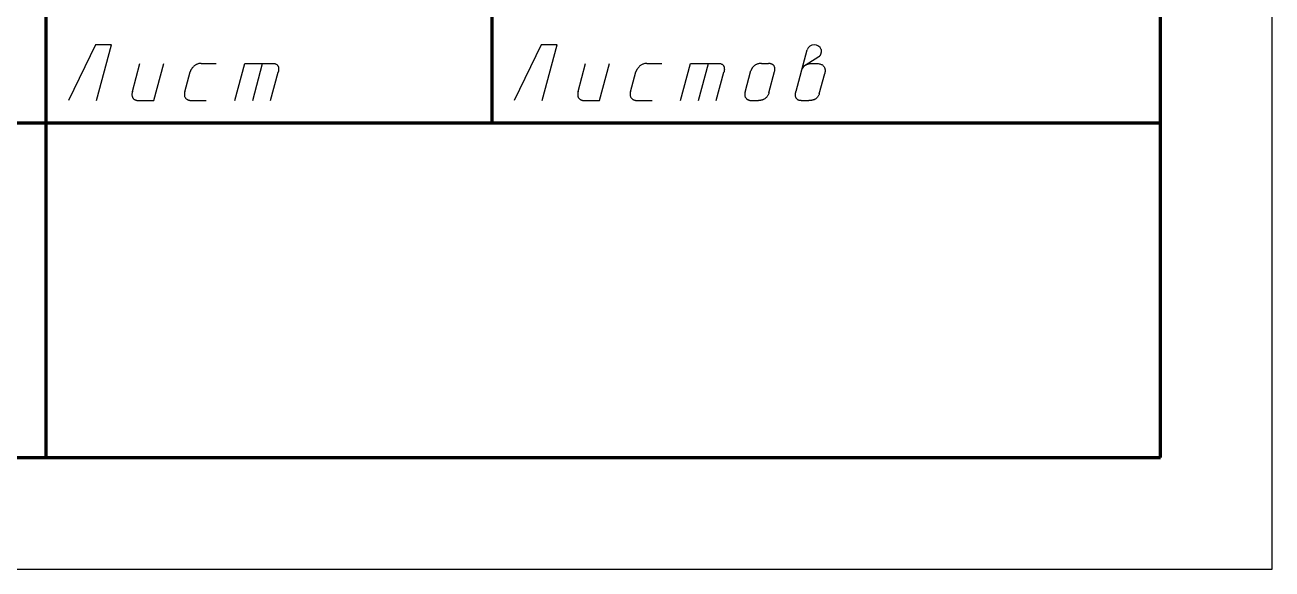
# Model space of a CAD drawing. Extents: x -100 to 346, y -219 to 96.
# Drawn here: x 261.9 to 345.8, y -218.7 to -182.1 of the extents above; entities that cross this region are included whole.
import ezdxf

# ---------------------------------------------------------------- set-up
doc = ezdxf.new("R2010")
doc.units = 0
doc.layers.get('0').update_dxf_attribs({"linetype": 'CONTINUOUS', "lineweight": 25})

msp = doc.modelspace()

# ---------------------------------------------------------------- linework, layer by layer
for p, q in [((345.848, -218.656), (345.848, 96.344)), ((-99.652, -218.656), (345.848, -218.656))]:
    msp.add_line(p, q)
at = {"lineweight": 70}
for p, q in [((338.348, -211.156), (338.348, 88.844)), ((263.348, -211.156), (263.348, -128.656)), ((293.348, -188.656), (293.348, -181.156)), ((158.348, -188.656), (338.348, -188.656)), ((-69.652, -211.156), (338.348, -211.156))]:
    msp.add_line(p, q, dxfattribs=at)
at = {"linetype": 'CONTINUOUS', "lineweight": 25}
for p, q in [((266.657, -183.406), (264.848, -187.156)), ((267.728, -183.406), (266.657, -183.406)), ((266.723, -187.156), (267.728, -183.406)), ((296.657, -183.406), (294.848, -187.156)), ((297.728, -183.406), (296.657, -183.406)), ((296.723, -187.156), (297.728, -183.406)), ((313.807, -186.53), (314.557, -183.732)), ((315.506, -183.822), (315.503, -183.853)), ((315.508, -183.789), (315.506, -183.822)), ((315.509, -183.754), (315.508, -183.789)), ((315.509, -183.718), (315.509, -183.754)), ((269.142, -186.545), (269.648, -184.656)), ((270.586, -187.156), (271.256, -184.656)), ((273.67, -184.663), (273.621, -184.671)), ((273.722, -184.658), (273.67, -184.663)), ((273.776, -184.656), (273.722, -184.658)), ((273.776, -184.656), (274.784, -184.656)), ((276.034, -187.156), (276.704, -184.656)), ((276.704, -184.656), (278.591, -184.656)), ((277.239, -187.156), (277.908, -184.656)), ((278.591, -184.656), (278.64, -184.658)), ((278.64, -184.658), (278.685, -184.662)), ((278.685, -184.662), (278.726, -184.67)), ((299.142, -186.545), (299.648, -184.656)), ((300.586, -187.156), (301.256, -184.656)), ((303.67, -184.663), (303.621, -184.671)), ((303.722, -184.658), (303.67, -184.663)), ((303.776, -184.656), (303.722, -184.658)), ((303.776, -184.656), (304.784, -184.656)), ((306.034, -187.156), (306.704, -184.656)), ((306.704, -184.656), (308.591, -184.656)), ((307.239, -187.156), (307.908, -184.656)), ((308.591, -184.656), (308.64, -184.658)), ((308.64, -184.658), (308.685, -184.662)), ((308.685, -184.662), (308.726, -184.67)), ((311.376, -184.662), (311.327, -184.669)), ((311.428, -184.657), (311.376, -184.662)), ((311.483, -184.656), (311.428, -184.657)), ((311.483, -184.656), (311.952, -184.656)), ((311.953, -184.656), (311.952, -184.656)), ((311.957, -184.656), (311.953, -184.656)), ((311.964, -184.656), (311.957, -184.656)), ((311.975, -184.657), (311.964, -184.656)), ((311.987, -184.658), (311.975, -184.657)), ((312.002, -184.66), (311.987, -184.658)), ((312.019, -184.662), (312.002, -184.66)), ((312.038, -184.665), (312.019, -184.662)), ((315.353, -184.205), (314.242, -184.906)), ((314.734, -184.666), (314.756, -184.663)), ((314.756, -184.663), (314.776, -184.66)), ((314.776, -184.66), (314.795, -184.658)), ((314.795, -184.658), (314.812, -184.657)), ((314.812, -184.657), (314.827, -184.656)), ((314.827, -184.656), (314.84, -184.656)), ((314.84, -184.656), (314.85, -184.656)), ((314.85, -184.656), (314.858, -184.656)), ((314.858, -184.656), (315.168, -184.656)), ((315.168, -184.656), (315.238, -184.658)), ((315.238, -184.658), (315.302, -184.664)), ((315.302, -184.664), (315.361, -184.673)), ((315.353, -184.204), (315.352, -184.205)), ((315.352, -184.205), (315.352, -184.205)), ((315.352, -184.205), (315.353, -184.205)), ((315.355, -184.202), (315.353, -184.204)), ((315.358, -184.199), (315.355, -184.202)), ((315.362, -184.196), (315.358, -184.199)), ((315.367, -184.191), (315.362, -184.196)), ((315.373, -184.185), (315.367, -184.191)), ((315.379, -184.179), (315.373, -184.185)), ((315.385, -184.171), (315.379, -184.179)), ((315.392, -184.162), (315.385, -184.171)), ((315.399, -184.153), (315.392, -184.162)), ((315.407, -184.142), (315.399, -184.153)), ((315.415, -184.13), (315.407, -184.142)), ((315.423, -184.116), (315.415, -184.13)), ((315.431, -184.102), (315.423, -184.116)), ((315.439, -184.086), (315.431, -184.102)), ((315.447, -184.069), (315.439, -184.086)), ((315.455, -184.051), (315.447, -184.069)), ((315.463, -184.031), (315.455, -184.051)), ((315.47, -184.01), (315.463, -184.031)), ((315.477, -183.987), (315.47, -184.01)), ((315.483, -183.963), (315.477, -183.987)), ((315.489, -183.938), (315.483, -183.963)), ((315.495, -183.911), (315.489, -183.938)), ((315.499, -183.883), (315.495, -183.911)), ((315.503, -183.853), (315.499, -183.883)), ((272.666, -186.559), (273.025, -185.221)), ((273.026, -185.218), (273.025, -185.221)), ((273.025, -185.221), (273.025, -185.221)), ((273.029, -185.211), (273.026, -185.218)), ((273.033, -185.201), (273.029, -185.211)), ((273.038, -185.188), (273.033, -185.201)), ((273.045, -185.173), (273.038, -185.188)), ((273.053, -185.155), (273.045, -185.173)), ((273.062, -185.136), (273.053, -185.155)), ((273.073, -185.114), (273.062, -185.136)), ((273.086, -185.091), (273.073, -185.114)), ((273.1, -185.066), (273.086, -185.091)), ((273.116, -185.041), (273.1, -185.066)), ((273.133, -185.014), (273.116, -185.041)), ((273.153, -184.987), (273.133, -185.014)), ((273.173, -184.959), (273.153, -184.987)), ((273.196, -184.932), (273.173, -184.959)), ((273.221, -184.904), (273.196, -184.932)), ((273.247, -184.876), (273.221, -184.904)), ((273.275, -184.849), (273.247, -184.876)), ((273.305, -184.823), (273.275, -184.849)), ((273.338, -184.798), (273.305, -184.823)), ((273.372, -184.774), (273.338, -184.798)), ((273.408, -184.752), (273.372, -184.774)), ((273.446, -184.732), (273.408, -184.752)), ((273.487, -184.713), (273.446, -184.732)), ((273.529, -184.696), (273.487, -184.713)), ((273.574, -184.682), (273.529, -184.696)), ((273.621, -184.671), (273.574, -184.682)), ((278.443, -187.156), (278.954, -185.247)), ((278.726, -184.67), (278.763, -184.681)), ((278.763, -184.681), (278.797, -184.695)), ((278.797, -184.695), (278.827, -184.71)), ((278.827, -184.71), (278.854, -184.728)), ((278.854, -184.728), (278.878, -184.748)), ((278.878, -184.748), (278.899, -184.77)), ((278.899, -184.77), (278.917, -184.793)), ((278.917, -184.793), (278.932, -184.817)), ((278.932, -184.817), (278.946, -184.843)), ((278.946, -184.843), (278.956, -184.869)), ((278.954, -185.248), (278.952, -185.254)), ((278.956, -185.239), (278.954, -185.248)), ((278.956, -184.869), (278.965, -184.896)), ((278.959, -185.227), (278.956, -185.239)), ((278.963, -185.213), (278.959, -185.227)), ((278.966, -185.196), (278.963, -185.213)), ((278.965, -184.896), (278.972, -184.924)), ((278.97, -185.178), (278.966, -185.196)), ((278.973, -185.157), (278.97, -185.178)), ((278.972, -184.924), (278.977, -184.952)), ((278.976, -185.135), (278.973, -185.157)), ((278.979, -185.112), (278.976, -185.135)), ((278.977, -184.952), (278.98, -184.979)), ((278.981, -185.087), (278.979, -185.112)), ((278.98, -184.979), (278.982, -185.007)), ((278.983, -185.061), (278.981, -185.087)), ((278.982, -185.007), (278.983, -185.034)), ((278.983, -185.034), (278.983, -185.061)), ((302.666, -186.559), (303.025, -185.221)), ((303.026, -185.218), (303.025, -185.221)), ((303.025, -185.221), (303.025, -185.221)), ((303.029, -185.211), (303.026, -185.218)), ((303.033, -185.201), (303.029, -185.211)), ((303.038, -185.188), (303.033, -185.201)), ((303.045, -185.173), (303.038, -185.188)), ((303.053, -185.155), (303.045, -185.173)), ((303.062, -185.136), (303.053, -185.155)), ((303.073, -185.114), (303.062, -185.136)), ((303.086, -185.091), (303.073, -185.114)), ((303.1, -185.066), (303.086, -185.091)), ((303.116, -185.041), (303.1, -185.066)), ((303.133, -185.014), (303.116, -185.041)), ((303.153, -184.987), (303.133, -185.014)), ((303.173, -184.959), (303.153, -184.987)), ((303.196, -184.932), (303.173, -184.959)), ((303.221, -184.904), (303.196, -184.932)), ((303.247, -184.876), (303.221, -184.904)), ((303.275, -184.849), (303.247, -184.876)), ((303.305, -184.823), (303.275, -184.849)), ((303.338, -184.798), (303.305, -184.823)), ((303.372, -184.774), (303.338, -184.798)), ((303.408, -184.752), (303.372, -184.774)), ((303.446, -184.732), (303.408, -184.752)), ((303.487, -184.713), (303.446, -184.732)), ((303.529, -184.696), (303.487, -184.713)), ((303.574, -184.682), (303.529, -184.696)), ((303.621, -184.671), (303.574, -184.682)), ((308.443, -187.156), (308.954, -185.247)), ((308.726, -184.67), (308.763, -184.681)), ((308.763, -184.681), (308.797, -184.695)), ((308.797, -184.695), (308.827, -184.71)), ((308.827, -184.71), (308.854, -184.728)), ((308.854, -184.728), (308.878, -184.748)), ((308.878, -184.748), (308.899, -184.77)), ((308.899, -184.77), (308.917, -184.793)), ((308.917, -184.793), (308.932, -184.817)), ((308.932, -184.817), (308.946, -184.843)), ((308.946, -184.843), (308.956, -184.869)), ((308.954, -185.248), (308.952, -185.254)), ((308.956, -185.239), (308.954, -185.248)), ((308.956, -184.869), (308.965, -184.896)), ((308.959, -185.227), (308.956, -185.239)), ((308.963, -185.213), (308.959, -185.227)), ((308.966, -185.196), (308.963, -185.213)), ((308.965, -184.896), (308.972, -184.924)), ((308.97, -185.178), (308.966, -185.196)), ((308.973, -185.157), (308.97, -185.178)), ((308.972, -184.924), (308.977, -184.952)), ((308.976, -185.135), (308.973, -185.157)), ((308.979, -185.112), (308.976, -185.135)), ((308.977, -184.952), (308.98, -184.979)), ((308.981, -185.087), (308.979, -185.112)), ((308.98, -184.979), (308.982, -185.007)), ((308.983, -185.061), (308.981, -185.087)), ((308.982, -185.007), (308.983, -185.034)), ((308.983, -185.034), (308.983, -185.061)), ((310.385, -186.588), (310.774, -185.137)), ((310.776, -185.131), (310.774, -185.136)), ((310.774, -185.136), (310.774, -185.137)), ((310.778, -185.124), (310.776, -185.131)), ((310.781, -185.114), (310.778, -185.124)), ((310.786, -185.102), (310.781, -185.114)), ((310.791, -185.088), (310.786, -185.102)), ((310.798, -185.073), (310.791, -185.088)), ((310.806, -185.056), (310.798, -185.073)), ((310.815, -185.037), (310.806, -185.056)), ((310.825, -185.017), (310.815, -185.037)), ((310.837, -184.997), (310.825, -185.017)), ((310.851, -184.975), (310.837, -184.997)), ((310.866, -184.953), (310.851, -184.975)), ((310.883, -184.93), (310.866, -184.953)), ((310.901, -184.907), (310.883, -184.93)), ((310.922, -184.884), (310.901, -184.907)), ((310.944, -184.861), (310.922, -184.884)), ((310.968, -184.838), (310.944, -184.861)), ((310.994, -184.816), (310.968, -184.838)), ((311.022, -184.794), (310.994, -184.816)), ((311.052, -184.773), (311.022, -184.794)), ((311.084, -184.754), (311.052, -184.773)), ((311.118, -184.735), (311.084, -184.754)), ((311.155, -184.718), (311.118, -184.735)), ((311.194, -184.703), (311.155, -184.718)), ((311.236, -184.69), (311.194, -184.703)), ((311.28, -184.678), (311.236, -184.69)), ((311.327, -184.669), (311.28, -184.678)), ((311.983, -186.627), (312.366, -185.197)), ((312.059, -184.669), (312.038, -184.665)), ((312.08, -184.674), (312.059, -184.669)), ((312.103, -184.68), (312.08, -184.674)), ((312.126, -184.687), (312.103, -184.68)), ((312.15, -184.696), (312.126, -184.687)), ((312.174, -184.706), (312.15, -184.696)), ((312.198, -184.717), (312.174, -184.706)), ((312.222, -184.73), (312.198, -184.717)), ((312.245, -184.745), (312.222, -184.73)), ((312.268, -184.762), (312.245, -184.745)), ((312.289, -184.78), (312.268, -184.762)), ((312.309, -184.801), (312.289, -184.78)), ((312.327, -184.824), (312.309, -184.801)), ((312.344, -184.849), (312.327, -184.824)), ((312.358, -184.877), (312.344, -184.849)), ((312.37, -184.907), (312.358, -184.877)), ((312.366, -185.197), (312.378, -185.146)), ((312.38, -184.94), (312.37, -184.907)), ((312.378, -185.146), (312.386, -185.099)), ((312.386, -184.975), (312.38, -184.94)), ((312.39, -185.013), (312.386, -184.975)), ((312.386, -185.099), (312.389, -185.054)), ((312.389, -185.054), (312.39, -185.013)), ((314.169, -185.181), (314.183, -185.132)), ((314.183, -185.132), (314.2, -185.086)), ((314.2, -185.086), (314.218, -185.044)), ((314.218, -185.044), (314.238, -185.004)), ((314.238, -185.004), (314.259, -184.967)), ((314.259, -184.967), (314.282, -184.933)), ((314.282, -184.933), (314.306, -184.902)), ((314.306, -184.902), (314.331, -184.873)), ((314.331, -184.873), (314.357, -184.846)), ((314.357, -184.846), (314.384, -184.821)), ((314.384, -184.821), (314.412, -184.799)), ((314.412, -184.799), (314.44, -184.779)), ((314.44, -184.779), (314.468, -184.761)), ((314.468, -184.761), (314.496, -184.745)), ((314.496, -184.745), (314.525, -184.73)), ((314.525, -184.73), (314.553, -184.717)), ((314.553, -184.717), (314.581, -184.706)), ((314.581, -184.706), (314.608, -184.696)), ((314.608, -184.696), (314.635, -184.688)), ((314.635, -184.688), (314.661, -184.681)), ((314.661, -184.681), (314.687, -184.675)), ((314.687, -184.675), (314.711, -184.67)), ((314.711, -184.67), (314.734, -184.666)), ((315.361, -184.673), (315.415, -184.685)), ((315.368, -186.706), (315.739, -185.324)), ((315.415, -184.685), (315.464, -184.7)), ((315.464, -184.7), (315.508, -184.718)), ((315.508, -184.718), (315.548, -184.737)), ((315.548, -184.737), (315.584, -184.759)), ((315.584, -184.759), (315.616, -184.783)), ((315.616, -184.783), (315.644, -184.809)), ((315.644, -184.809), (315.668, -184.836)), ((315.668, -184.836), (315.689, -184.864)), ((315.689, -184.864), (315.707, -184.893)), ((315.707, -184.893), (315.723, -184.923)), ((315.723, -184.923), (315.735, -184.953)), ((315.735, -184.953), (315.745, -184.984)), ((315.741, -185.317), (315.739, -185.324)), ((315.743, -185.306), (315.741, -185.317)), ((315.747, -185.292), (315.743, -185.306)), ((315.745, -184.984), (315.753, -185.015)), ((315.75, -185.276), (315.747, -185.292)), ((315.754, -185.257), (315.75, -185.276)), ((315.753, -185.015), (315.758, -185.045)), ((315.757, -185.236), (315.754, -185.257)), ((315.76, -185.213), (315.757, -185.236)), ((315.758, -185.045), (315.762, -185.076)), ((315.762, -185.188), (315.76, -185.213)), ((315.762, -185.076), (315.764, -185.105)), ((315.764, -185.162), (315.762, -185.188)), ((315.764, -185.105), (315.764, -185.134)), ((315.764, -185.134), (315.764, -185.162)), ((269.113, -186.706), (269.112, -186.753)), ((269.112, -186.753), (269.113, -186.796)), ((269.119, -186.656), (269.113, -186.706)), ((269.113, -186.796), (269.119, -186.836)), ((269.128, -186.603), (269.119, -186.656)), ((269.119, -186.836), (269.127, -186.873)), ((269.127, -186.873), (269.138, -186.907)), ((269.142, -186.545), (269.128, -186.603)), ((269.138, -186.907), (269.151, -186.938)), ((269.151, -186.938), (269.167, -186.966)), ((269.167, -186.966), (269.184, -186.992)), ((269.184, -186.992), (269.204, -187.015)), ((269.204, -187.015), (269.224, -187.036)), ((269.224, -187.036), (269.247, -187.055)), ((269.247, -187.055), (269.27, -187.072)), ((269.27, -187.072), (269.294, -187.087)), ((269.294, -187.087), (269.318, -187.1)), ((269.318, -187.1), (269.343, -187.111)), ((269.343, -187.111), (269.367, -187.12)), ((269.367, -187.12), (269.392, -187.129)), ((269.392, -187.129), (269.416, -187.135)), ((269.416, -187.135), (269.439, -187.141)), ((269.439, -187.141), (269.461, -187.145)), ((269.461, -187.145), (269.482, -187.149)), ((269.482, -187.149), (269.501, -187.151)), ((269.501, -187.151), (269.519, -187.153)), ((269.519, -187.153), (269.535, -187.155)), ((269.535, -187.155), (269.548, -187.155)), ((269.548, -187.155), (269.559, -187.156)), ((269.559, -187.156), (269.568, -187.156)), ((269.568, -187.156), (269.573, -187.156)), ((269.573, -187.156), (270.586, -187.156)), ((272.645, -186.667), (272.64, -186.716)), ((272.64, -186.716), (272.64, -186.762)), ((272.64, -186.762), (272.643, -186.804)), ((272.643, -186.804), (272.65, -186.843)), ((272.653, -186.615), (272.645, -186.667)), ((272.65, -186.843), (272.66, -186.879)), ((272.666, -186.559), (272.653, -186.615)), ((272.66, -186.879), (272.673, -186.912)), ((272.673, -186.912), (272.689, -186.943)), ((272.689, -186.943), (272.707, -186.97)), ((272.707, -186.97), (272.727, -186.996)), ((272.727, -186.996), (272.749, -187.018)), ((272.749, -187.018), (272.772, -187.039)), ((272.772, -187.039), (272.797, -187.057)), ((272.797, -187.057), (272.823, -187.074)), ((272.823, -187.074), (272.849, -187.088)), ((272.849, -187.088), (272.876, -187.101)), ((272.876, -187.101), (272.902, -187.112)), ((272.902, -187.112), (272.929, -187.121)), ((272.929, -187.121), (272.956, -187.129)), ((272.956, -187.129), (272.981, -187.136)), ((272.981, -187.136), (273.006, -187.141)), ((273.006, -187.141), (273.03, -187.146)), ((273.03, -187.146), (273.052, -187.149)), ((273.052, -187.149), (273.072, -187.152)), ((273.072, -187.152), (273.09, -187.153)), ((273.09, -187.153), (273.106, -187.155)), ((273.106, -187.155), (273.119, -187.155)), ((273.119, -187.155), (273.13, -187.156)), ((273.13, -187.156), (273.137, -187.156)), ((273.137, -187.156), (273.141, -187.156)), ((273.141, -187.156), (274.115, -187.156)), ((299.113, -186.706), (299.112, -186.753)), ((299.112, -186.753), (299.113, -186.796)), ((299.119, -186.656), (299.113, -186.706)), ((299.113, -186.796), (299.119, -186.836)), ((299.128, -186.603), (299.119, -186.656)), ((299.119, -186.836), (299.127, -186.873)), ((299.127, -186.873), (299.138, -186.907)), ((299.142, -186.545), (299.128, -186.603)), ((299.138, -186.907), (299.151, -186.938)), ((299.151, -186.938), (299.167, -186.966)), ((299.167, -186.966), (299.184, -186.992)), ((299.184, -186.992), (299.204, -187.015)), ((299.204, -187.015), (299.224, -187.036)), ((299.224, -187.036), (299.247, -187.055)), ((299.247, -187.055), (299.27, -187.072)), ((299.27, -187.072), (299.294, -187.087)), ((299.294, -187.087), (299.318, -187.1)), ((299.318, -187.1), (299.343, -187.111)), ((299.343, -187.111), (299.367, -187.12)), ((299.367, -187.12), (299.392, -187.129)), ((299.392, -187.129), (299.416, -187.135)), ((299.416, -187.135), (299.439, -187.141)), ((299.439, -187.141), (299.461, -187.145)), ((299.461, -187.145), (299.482, -187.149)), ((299.482, -187.149), (299.501, -187.151)), ((299.501, -187.151), (299.519, -187.153)), ((299.519, -187.153), (299.535, -187.155)), ((299.535, -187.155), (299.548, -187.155)), ((299.548, -187.155), (299.559, -187.156)), ((299.559, -187.156), (299.568, -187.156)), ((299.568, -187.156), (299.573, -187.156)), ((299.573, -187.156), (300.586, -187.156)), ((302.645, -186.667), (302.64, -186.716)), ((302.64, -186.716), (302.64, -186.762)), ((302.64, -186.762), (302.643, -186.804)), ((302.643, -186.804), (302.65, -186.843)), ((302.653, -186.615), (302.645, -186.667)), ((302.65, -186.843), (302.66, -186.879)), ((302.666, -186.559), (302.653, -186.615)), ((302.66, -186.879), (302.673, -186.912)), ((302.673, -186.912), (302.689, -186.943)), ((302.689, -186.943), (302.707, -186.97)), ((302.707, -186.97), (302.727, -186.996)), ((302.727, -186.996), (302.749, -187.018)), ((302.749, -187.018), (302.772, -187.039)), ((302.772, -187.039), (302.797, -187.057)), ((302.797, -187.057), (302.823, -187.074)), ((302.823, -187.074), (302.849, -187.088)), ((302.849, -187.088), (302.876, -187.101)), ((302.876, -187.101), (302.902, -187.112)), ((302.902, -187.112), (302.929, -187.121)), ((302.929, -187.121), (302.956, -187.129)), ((302.956, -187.129), (302.981, -187.136)), ((302.981, -187.136), (303.006, -187.141)), ((303.006, -187.141), (303.03, -187.146)), ((303.03, -187.146), (303.052, -187.149)), ((303.052, -187.149), (303.072, -187.152)), ((303.072, -187.152), (303.09, -187.153)), ((303.09, -187.153), (303.106, -187.155)), ((303.106, -187.155), (303.119, -187.155)), ((303.119, -187.155), (303.13, -187.156)), ((303.13, -187.156), (303.137, -187.156)), ((303.137, -187.156), (303.141, -187.156)), ((303.141, -187.156), (304.115, -187.156)), ((310.365, -186.691), (310.361, -186.738)), ((310.361, -186.738), (310.361, -186.781)), ((310.361, -186.781), (310.364, -186.821)), ((310.364, -186.821), (310.371, -186.858)), ((310.373, -186.641), (310.365, -186.691)), ((310.371, -186.858), (310.381, -186.892)), ((310.385, -186.588), (310.373, -186.641)), ((310.381, -186.892), (310.393, -186.924)), ((310.393, -186.924), (310.408, -186.953)), ((310.408, -186.953), (310.425, -186.979)), ((310.425, -186.979), (310.444, -187.003)), ((310.444, -187.003), (310.464, -187.025)), ((310.464, -187.025), (310.485, -187.045)), ((310.485, -187.045), (310.508, -187.062)), ((310.508, -187.062), (310.531, -187.078)), ((310.531, -187.078), (310.555, -187.092)), ((310.555, -187.092), (310.578, -187.104)), ((310.578, -187.104), (310.602, -187.114)), ((310.602, -187.114), (310.625, -187.123)), ((310.625, -187.123), (310.647, -187.13)), ((310.647, -187.13), (310.669, -187.137)), ((310.669, -187.137), (310.689, -187.142)), ((310.689, -187.142), (310.707, -187.146)), ((310.707, -187.146), (310.724, -187.149)), ((310.724, -187.149), (310.738, -187.152)), ((310.738, -187.152), (310.75, -187.153)), ((310.75, -187.153), (310.759, -187.155)), ((310.759, -187.155), (310.765, -187.155)), ((310.767, -187.156), (310.762, -187.156)), ((310.762, -187.156), (311.28, -187.156)), ((310.765, -187.155), (310.768, -187.156)), ((310.768, -187.156), (310.767, -187.156)), ((311.285, -187.156), (311.28, -187.156)), ((311.294, -187.156), (311.285, -187.156)), ((311.304, -187.155), (311.294, -187.156)), ((311.318, -187.155), (311.304, -187.155)), ((311.334, -187.154), (311.318, -187.155)), ((311.351, -187.152), (311.334, -187.154)), ((311.371, -187.15), (311.351, -187.152)), ((311.393, -187.147), (311.371, -187.15)), ((311.416, -187.143), (311.393, -187.147)), ((311.44, -187.138), (311.416, -187.143)), ((311.466, -187.132), (311.44, -187.138)), ((311.493, -187.125), (311.466, -187.132)), ((311.521, -187.117), (311.493, -187.125)), ((311.55, -187.107), (311.521, -187.117)), ((311.579, -187.096), (311.55, -187.107)), ((311.609, -187.083), (311.579, -187.096)), ((311.638, -187.069), (311.609, -187.083)), ((311.668, -187.052), (311.638, -187.069)), ((311.698, -187.034), (311.668, -187.052)), ((311.728, -187.014), (311.698, -187.034)), ((311.757, -186.991), (311.728, -187.014)), ((311.785, -186.967), (311.757, -186.991)), ((311.812, -186.94), (311.785, -186.967)), ((311.839, -186.91), (311.812, -186.94)), ((311.864, -186.878), (311.839, -186.91)), ((311.889, -186.844), (311.864, -186.878)), ((311.911, -186.806), (311.889, -186.844)), ((311.932, -186.766), (311.911, -186.806)), ((311.951, -186.723), (311.932, -186.766)), ((311.968, -186.676), (311.951, -186.723)), ((311.983, -186.627), (311.968, -186.676)), ((313.772, -186.773), (313.773, -186.745)), ((313.773, -186.801), (313.772, -186.773)), ((313.773, -186.745), (313.774, -186.718)), ((313.774, -186.83), (313.773, -186.801)), ((313.774, -186.718), (313.776, -186.692)), ((313.778, -186.858), (313.774, -186.83)), ((313.776, -186.692), (313.779, -186.667)), ((313.783, -186.887), (313.778, -186.858)), ((313.779, -186.667), (313.783, -186.643)), ((313.783, -186.643), (313.787, -186.621)), ((313.789, -186.915), (313.783, -186.887)), ((313.787, -186.621), (313.79, -186.6)), ((313.798, -186.942), (313.789, -186.915)), ((313.79, -186.6), (313.794, -186.582)), ((313.794, -186.582), (313.798, -186.565)), ((313.798, -186.565), (313.802, -186.551)), ((313.809, -186.969), (313.798, -186.942)), ((313.802, -186.551), (313.805, -186.539)), ((313.805, -186.539), (313.807, -186.53)), ((313.821, -186.995), (313.809, -186.969)), ((313.837, -187.019), (313.821, -186.995)), ((313.855, -187.042), (313.837, -187.019)), ((313.875, -187.064), (313.855, -187.042)), ((313.898, -187.084), (313.875, -187.064)), ((313.925, -187.102), (313.898, -187.084)), ((313.955, -187.117), (313.925, -187.102)), ((313.988, -187.131), (313.955, -187.117)), ((314.024, -187.141), (313.988, -187.131)), ((314.064, -187.149), (314.024, -187.141)), ((314.108, -187.154), (314.064, -187.149)), ((314.156, -187.156), (314.108, -187.154)), ((314.156, -187.156), (314.662, -187.156)), ((314.673, -187.156), (314.662, -187.156)), ((314.687, -187.156), (314.673, -187.156)), ((314.702, -187.155), (314.687, -187.156)), ((314.72, -187.155), (314.702, -187.155)), ((314.739, -187.154), (314.72, -187.155)), ((314.759, -187.153), (314.739, -187.154)), ((314.782, -187.151), (314.759, -187.153)), ((314.805, -187.148), (314.782, -187.151)), ((314.83, -187.145), (314.805, -187.148)), ((314.856, -187.141), (314.83, -187.145)), ((314.882, -187.136), (314.856, -187.141)), ((314.91, -187.13), (314.882, -187.136)), ((314.937, -187.123), (314.91, -187.13)), ((314.966, -187.114), (314.937, -187.123)), ((314.994, -187.105), (314.966, -187.114)), ((315.023, -187.094), (314.994, -187.105)), ((315.052, -187.082), (315.023, -187.094)), ((315.08, -187.068), (315.052, -187.082)), ((315.109, -187.052), (315.08, -187.068)), ((315.136, -187.035), (315.109, -187.052)), ((315.164, -187.016), (315.136, -187.035)), ((315.19, -186.995), (315.164, -187.016)), ((315.215, -186.972), (315.19, -186.995)), ((315.24, -186.947), (315.215, -186.972)), ((315.263, -186.92), (315.24, -186.947)), ((315.285, -186.891), (315.263, -186.92)), ((315.305, -186.859), (315.285, -186.891)), ((315.324, -186.824), (315.305, -186.859)), ((315.341, -186.788), (315.324, -186.824)), ((315.356, -186.748), (315.341, -186.788)), ((315.368, -186.706), (315.356, -186.748))]:
    msp.add_line(p, q, dxfattribs=at)
msp.add_arc((315.036, -183.918), 0.513, 22.98646, 158.77415, dxfattribs=at)

doc.saveas('drawing.dxf')
